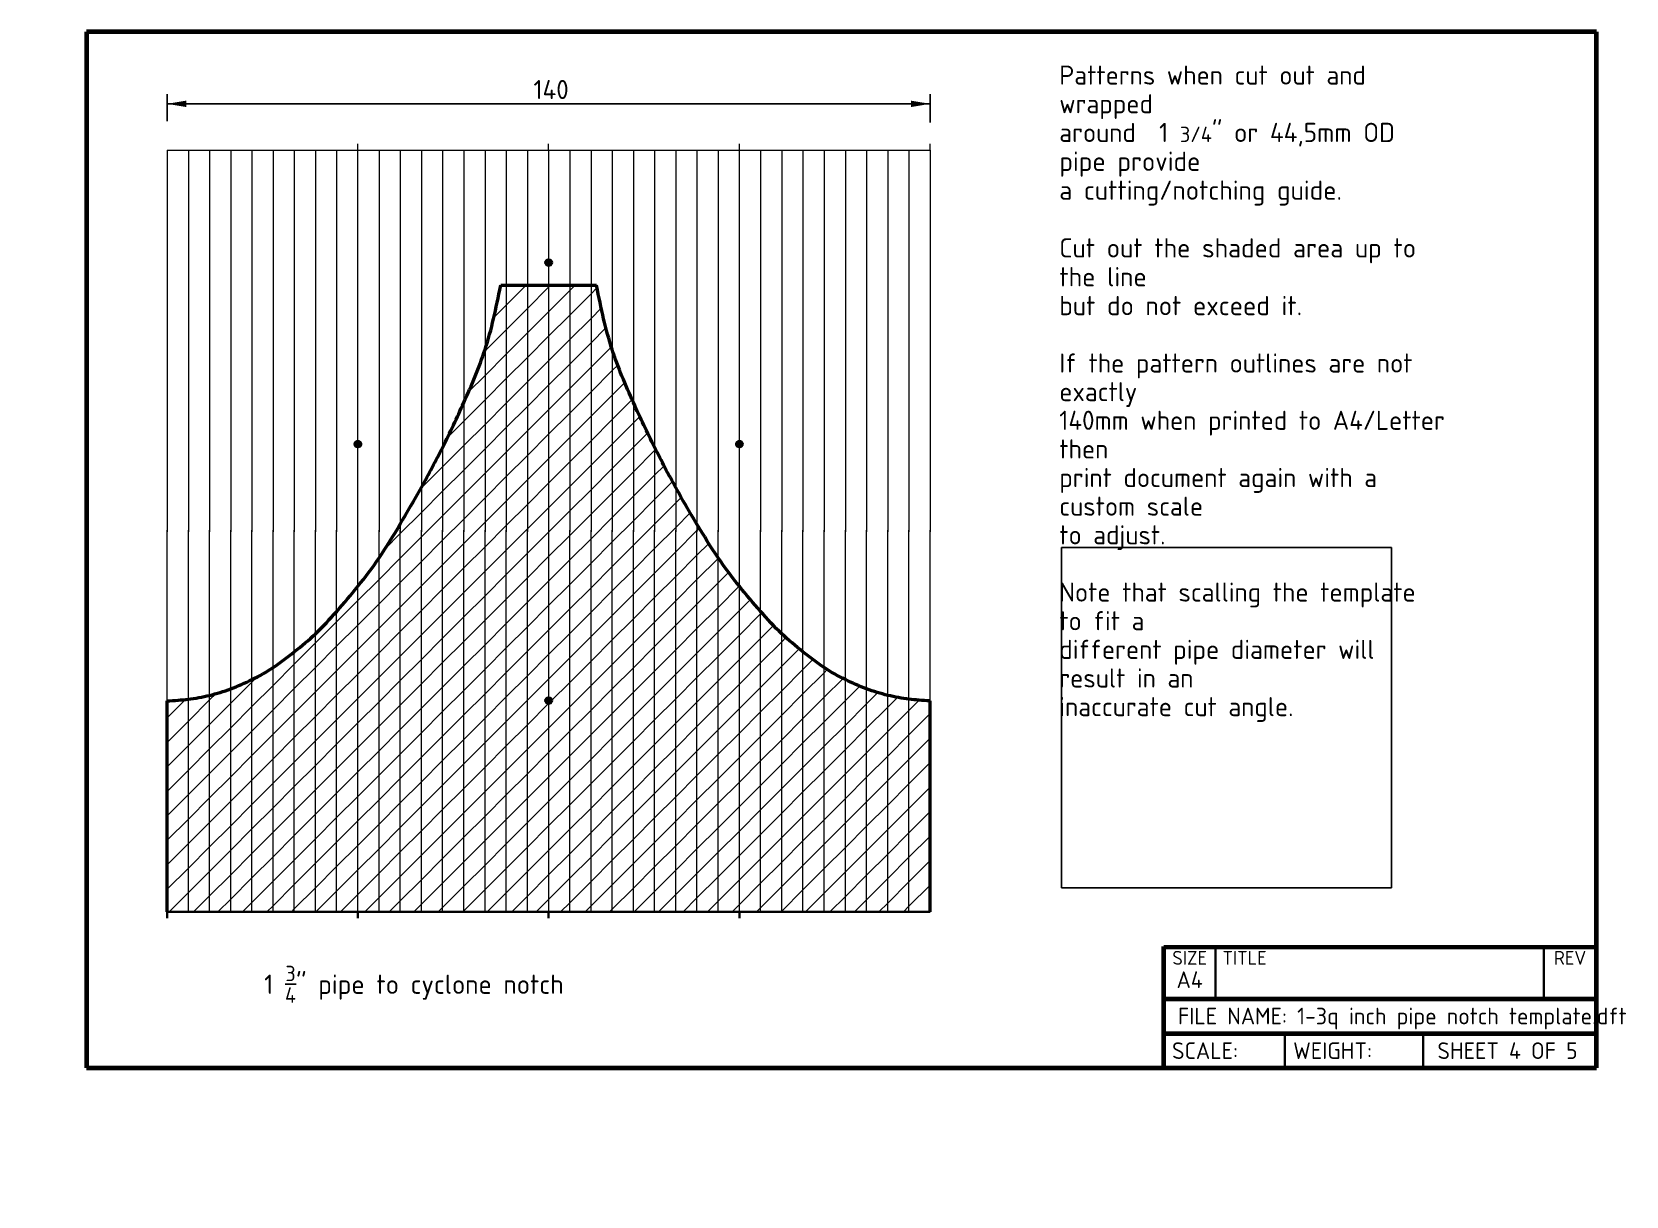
# Model space of a CAD drawing. Header units: millimetres. Extents: x 0 to 292, y -13 to 200.
import ezdxf
from ezdxf import colors
from ezdxf.entities.mleader import LeaderData, LeaderLine
from ezdxf.enums import TextEntityAlignment as Align
from ezdxf.math import Vec2, Vec3

# ---------------------------------------------------------------- set-up
doc = ezdxf.new("R2010")
doc.units = ezdxf.units.MM
doc.layers.add('Default', color=7, linetype='Continuous')
doc.styles.add('SEACAD_Solid_Edge_ISO', font='seiso.ttf')
doc.dimstyles.new('ISO_(mm)', dxfattribs={"dimtxt": 3.5, "dimasz": 3.5, "dimexe": 1.75, "dimexo": 0, "dimgap": 0.875, "dimtad": 1, "dimdec": 0, "dimtxsty": 'SEACAD_Solid_Edge_ISO', "dimblk1": '_SE_FILLED', "dimblk2": '_SE_FILLED', "dimsah": 1, "dimcen": 1.75, "dimadec": 0, "dimazin": 0, "dimtfac": 0.5, "dimtmove": 0, "dimatfit": 3, "dimfxl": 1, "dimarcsym": 0})
picture_1 = doc.add_image_def('image1.bmp', size_in_pixel=(446, 460))

# ---------------------------------------------------------------- blocks, each defined once
blk = doc.blocks.new('DMBLK5')
at = {"layer": 'Default', "linetype": 'Continuous', "lineweight": 25}
for points in [[(28.31, 187.39), (24.81, 186.81), (28.31, 186.22)], [(161.28, 187.39), (161.28, 186.22), (164.78, 186.81)]]:
    blk.add_hatch(color=7, dxfattribs=at).paths.add_polyline_path(points)
at = {"layer": 'Default', "color": 7, "linetype": 'Continuous', "lineweight": 25}
for p, q in [((24.81, 183.61), (24.81, 188.56)), ((164.78, 183.36), (164.78, 188.56)), ((24.81, 186.81), (164.78, 186.81))]:
    blk.add_line(p, q, dxfattribs=at)
at = {"layer": 'Default', "color": 7, "linetype": 'Continuous', "lineweight": 25, "style": 'SEACAD_Solid_Edge_ISO'}
blk.add_text('140', height=3.5, dxfattribs=at).set_placement((92.01, 191.18), align=Align.TOP_LEFT)
blk = doc.blocks.new('_SE_FILLED')
at = {"color": 0}
blk.add_line((0, 0), (-1, 0), dxfattribs=at)
blk.add_solid([(0, 0), (-1, -0.1665), (-1, 0.1665), (0, 0)], dxfattribs=at)
blk = doc.blocks.new('_DOT')
at = {"color": 0, "linetype": 'ByBlock', "lineweight": -2}
blk.add_line((-0.5, 0), (-1, 0), dxfattribs=at)
at = {"color": 0, "linetype": 'ByBlock', "const_width": 0.5}
blk.add_lwpolyline([(-0.25, 0, 1), (0.25, 0, 1)], format="xyb", close=True, dxfattribs=at)

msp = doc.modelspace()

# ---------------------------------------------------------------- hatches: boundary and pattern name
at = {"layer": 'Default', "linetype": 'Continuous', "lineweight": 5}
h = msp.add_hatch(color=7, dxfattribs=at)
edge = h.paths.add_edge_path()
edge.add_ellipse((94.79, 157.7), major_axis=(0.5, 0), ratio=1, start_angle=0, end_angle=360)
h = msp.add_hatch(color=7, dxfattribs=at)
edge = h.paths.add_edge_path()
edge.add_ellipse((94.79, 157.7), major_axis=(0.5, 0), ratio=1, start_angle=0, end_angle=360)
h = msp.add_hatch(dxfattribs=at)
h.set_pattern_fill('LINE', angle=45, style=0)
edge = h.paths.add_edge_path()
edge.add_line((83.13, 108.31), (83.13, 38.63))
edge.add_line((83.13, 38.63), (87.02, 38.63))
edge.add_line((87.02, 38.63), (87.02, 108.31))
edge.add_line((87.02, 108.31), (87.02, 108.63))
edge.add_line((87.02, 108.63), (87.02, 153.53))
edge.add_line((87.02, 153.53), (86.02, 153.53))
edge.add_spline(control_points=[(86.02, 153.53), (85.12, 149.17), (84.36, 145.48), (83.13, 141.73)], knot_values=[0.883013, 0.883013, 0.883013, 0.883013, 1, 1, 1, 1], degree=3, periodic=0)
edge.add_line((83.13, 141.73), (83.13, 108.63))
edge.add_line((83.13, 108.63), (83.13, 108.31))
h = msp.add_hatch(dxfattribs=at)
h.set_pattern_fill('LINE', angle=45, style=0)
h.paths.add_polyline_path([(90.91, 38.63), (90.91, 108.31), (90.91, 108.63), (90.91, 153.53), (87.02, 153.53), (87.02, 108.63), (87.02, 108.31), (87.02, 38.63)])
h = msp.add_hatch(dxfattribs=at)
h.set_pattern_fill('LINE', angle=45, style=0)
edge = h.paths.add_edge_path()
edge.add_line((94.79, 38.63), (94.79, 76.88))
edge.add_arc((94.79, 77.38), 0.5, 89.9998, 270.0002, ccw=False)
edge.add_line((94.79, 77.88), (94.79, 153.53))
edge.add_line((94.79, 153.53), (90.91, 153.53))
edge.add_line((90.91, 153.53), (90.91, 108.63))
edge.add_line((90.91, 108.63), (90.91, 108.31))
edge.add_line((90.91, 108.31), (90.91, 38.63))
edge.add_line((90.91, 38.63), (94.79, 38.63))
h = msp.add_hatch(dxfattribs=at)
h.set_pattern_fill('LINE', angle=45, style=0)
edge = h.paths.add_edge_path()
edge.add_line((98.68, 38.63), (98.68, 108.31))
edge.add_line((98.68, 108.31), (98.68, 108.63))
edge.add_line((98.68, 108.63), (98.68, 153.53))
edge.add_line((98.68, 153.53), (94.79, 153.53))
edge.add_line((94.79, 153.53), (94.79, 77.88))
edge.add_arc((94.79, 77.38), 0.5, 0, 89.9998, ccw=False)
edge.add_arc((94.79, 77.38), 0.5, 270.0002, 360, ccw=False)
edge.add_line((94.79, 76.88), (94.79, 38.63))
edge.add_line((94.79, 38.63), (98.68, 38.63))
h = msp.add_hatch(dxfattribs=at)
h.set_pattern_fill('LINE', angle=45, style=0)
h.paths.add_polyline_path([(102.57, 38.63), (102.57, 108.31), (102.57, 108.63), (102.57, 153.53), (98.68, 153.53), (98.68, 108.63), (98.68, 108.31), (98.68, 38.63)])
h = msp.add_hatch(dxfattribs=at)
h.set_pattern_fill('LINE', angle=45, style=0)
edge = h.paths.add_edge_path()
edge.add_line((106.46, 38.63), (106.46, 108.31))
edge.add_line((106.46, 108.31), (106.46, 108.63))
edge.add_line((106.46, 108.63), (106.46, 141.73))
edge.add_spline(control_points=[(106.46, 141.73), (105.23, 145.48), (104.46, 149.17), (103.57, 153.53)], knot_values=[0.883013, 0.883013, 0.883013, 0.883013, 1, 1, 1, 1], degree=3, periodic=0)
edge.add_line((103.57, 153.53), (102.57, 153.53))
edge.add_line((102.57, 153.53), (102.57, 108.63))
edge.add_line((102.57, 108.63), (102.57, 108.31))
edge.add_line((102.57, 108.31), (102.57, 38.63))
edge.add_line((102.57, 38.63), (106.46, 38.63))
h = msp.add_hatch(dxfattribs=at)
h.set_pattern_fill('LINE', angle=45, style=0)
edge = h.paths.add_edge_path()
edge.add_line((79.24, 108.31), (79.24, 38.63))
edge.add_line((79.24, 38.63), (83.13, 38.63))
edge.add_line((83.13, 38.63), (83.13, 108.31))
edge.add_line((83.13, 108.31), (83.13, 108.63))
edge.add_line((83.13, 108.63), (83.13, 141.73))
edge.add_spline(control_points=[(83.13, 141.73), (82.08, 138.51), (80.68, 135.23), (79.24, 132.03)], knot_values=[0.782379, 0.782379, 0.782379, 0.782379, 0.883013, 0.883013, 0.883013, 0.883013], degree=3, periodic=0)
edge.add_line((79.24, 132.03), (79.24, 108.63))
edge.add_line((79.24, 108.63), (79.24, 108.31))
h = msp.add_hatch(dxfattribs=at)
h.set_pattern_fill('LINE', angle=45, style=0)
edge = h.paths.add_edge_path()
edge.add_line((110.35, 38.63), (110.35, 108.31))
edge.add_line((110.35, 108.31), (110.35, 108.63))
edge.add_line((110.35, 108.63), (110.35, 132.03))
edge.add_spline(control_points=[(110.35, 132.03), (108.91, 135.23), (107.51, 138.51), (106.46, 141.73)], knot_values=[0.782379, 0.782379, 0.782379, 0.782379, 0.883013, 0.883013, 0.883013, 0.883013], degree=3, periodic=0)
edge.add_line((106.46, 141.73), (106.46, 108.63))
edge.add_line((106.46, 108.63), (106.46, 108.31))
edge.add_line((106.46, 108.31), (106.46, 38.63))
edge.add_line((106.46, 38.63), (110.35, 38.63))
h = msp.add_hatch(dxfattribs=at)
h.set_pattern_fill('LINE', angle=45, style=0)
edge = h.paths.add_edge_path()
edge.add_line((79.24, 38.63), (79.24, 108.31))
edge.add_line((79.24, 108.31), (79.24, 108.63))
edge.add_line((79.24, 108.63), (79.24, 132.03))
edge.add_spline(control_points=[(79.24, 132.03), (77.99, 129.25), (76.7, 126.53), (75.35, 123.83)], knot_values=[0.694987, 0.694987, 0.694987, 0.694987, 0.782379, 0.782379, 0.782379, 0.782379], degree=3, periodic=0)
edge.add_line((75.35, 123.83), (75.35, 108.63))
edge.add_line((75.35, 108.63), (75.35, 108.31))
edge.add_line((75.35, 108.31), (75.35, 38.63))
edge.add_line((75.35, 38.63), (79.24, 38.63))
h = msp.add_hatch(dxfattribs=at)
h.set_pattern_fill('LINE', angle=45, style=0)
edge = h.paths.add_edge_path()
edge.add_line((114.23, 38.63), (114.23, 108.31))
edge.add_line((114.23, 108.31), (114.23, 108.63))
edge.add_line((114.23, 108.63), (114.23, 123.83))
edge.add_spline(control_points=[(114.23, 123.83), (112.89, 126.53), (111.6, 129.25), (110.35, 132.03)], knot_values=[0.694987, 0.694987, 0.694987, 0.694987, 0.782379, 0.782379, 0.782379, 0.782379], degree=3, periodic=0)
edge.add_line((110.35, 132.03), (110.35, 108.63))
edge.add_line((110.35, 108.63), (110.35, 108.31))
edge.add_line((110.35, 108.31), (110.35, 38.63))
edge.add_line((110.35, 38.63), (114.23, 38.63))
h = msp.add_hatch(color=7, dxfattribs=at)
edge = h.paths.add_edge_path()
edge.add_ellipse((59.8, 124.41), major_axis=(0.5, 0), ratio=1, start_angle=0, end_angle=360)
h = msp.add_hatch(color=7, dxfattribs=at)
edge = h.paths.add_edge_path()
edge.add_ellipse((59.8, 124.41), major_axis=(0.5, 0), ratio=1, start_angle=0, end_angle=360)
h = msp.add_hatch(dxfattribs=at)
h.set_pattern_fill('LINE', angle=45, style=0)
edge = h.paths.add_edge_path()
edge.add_line((71.47, 108.31), (71.47, 38.63))
edge.add_line((71.47, 38.63), (75.35, 38.63))
edge.add_line((75.35, 38.63), (75.35, 108.31))
edge.add_line((75.35, 108.31), (75.35, 108.63))
edge.add_line((75.35, 108.63), (75.35, 123.83))
edge.add_spline(control_points=[(75.35, 123.83), (74.11, 121.34), (72.82, 118.87), (71.47, 116.43)], knot_values=[0.614489, 0.614489, 0.614489, 0.614489, 0.694987, 0.694987, 0.694987, 0.694987], degree=3, periodic=0)
edge.add_line((71.47, 116.43), (71.47, 108.63))
edge.add_line((71.47, 108.63), (71.47, 108.31))
h = msp.add_hatch(dxfattribs=at)
h.set_pattern_fill('LINE', angle=45, style=0)
edge = h.paths.add_edge_path()
edge.add_line((118.12, 38.63), (118.12, 108.31))
edge.add_line((118.12, 108.31), (118.12, 108.63))
edge.add_line((118.12, 108.63), (118.12, 116.43))
edge.add_spline(control_points=[(118.12, 116.43), (116.77, 118.87), (115.48, 121.34), (114.23, 123.83)], knot_values=[0.614489, 0.614489, 0.614489, 0.614489, 0.694987, 0.694987, 0.694987, 0.694987], degree=3, periodic=0)
edge.add_line((114.23, 123.83), (114.23, 108.63))
edge.add_line((114.23, 108.63), (114.23, 108.31))
edge.add_line((114.23, 108.31), (114.23, 38.63))
edge.add_line((114.23, 38.63), (118.12, 38.63))
h = msp.add_hatch(color=7, dxfattribs=at)
edge = h.paths.add_edge_path()
edge.add_ellipse((129.79, 124.41), major_axis=(0.5, 0), ratio=1, start_angle=0, end_angle=360)
h = msp.add_hatch(color=7, dxfattribs=at)
edge = h.paths.add_edge_path()
edge.add_ellipse((129.79, 124.41), major_axis=(0.5, 0), ratio=1, start_angle=0, end_angle=360)
h = msp.add_hatch(dxfattribs=at)
h.set_pattern_fill('LINE', angle=45, style=0)
edge = h.paths.add_edge_path()
edge.add_line((71.47, 38.63), (71.47, 108.31))
edge.add_line((71.47, 108.31), (71.47, 108.63))
edge.add_line((71.47, 108.63), (71.47, 116.43))
edge.add_spline(control_points=[(71.47, 116.43), (70.21, 114.17), (68.9, 111.95), (67.58, 109.73)], knot_values=[0.539892, 0.539892, 0.539892, 0.539892, 0.614489, 0.614489, 0.614489, 0.614489], degree=3, periodic=0)
edge.add_line((67.58, 109.73), (67.58, 108.63))
edge.add_line((67.58, 108.63), (67.58, 108.31))
edge.add_line((67.58, 108.31), (67.58, 38.63))
edge.add_line((67.58, 38.63), (71.47, 38.63))
h = msp.add_hatch(dxfattribs=at)
h.set_pattern_fill('LINE', angle=45, style=0)
edge = h.paths.add_edge_path()
edge.add_line((122.01, 38.63), (122.01, 108.31))
edge.add_line((122.01, 108.31), (122.01, 108.63))
edge.add_line((122.01, 108.63), (122.01, 109.73))
edge.add_spline(control_points=[(122.01, 109.73), (120.69, 111.95), (119.38, 114.17), (118.12, 116.43)], knot_values=[0.539892, 0.539892, 0.539892, 0.539892, 0.614489, 0.614489, 0.614489, 0.614489], degree=3, periodic=0)
edge.add_line((118.12, 116.43), (118.12, 108.63))
edge.add_line((118.12, 108.63), (118.12, 108.31))
edge.add_line((118.12, 108.31), (118.12, 38.63))
edge.add_line((118.12, 38.63), (122.01, 38.63))
h = msp.add_hatch(dxfattribs=at)
h.set_pattern_fill('LINE', angle=45, style=0)
edge = h.paths.add_edge_path()
edge.add_line((67.58, 38.63), (67.58, 108.31))
edge.add_line((67.58, 108.31), (67.58, 108.63))
edge.add_line((67.58, 108.63), (67.58, 109.73))
edge.add_spline(control_points=[(67.58, 109.73), (66.33, 107.64), (65.07, 105.55), (63.69, 103.53)], knot_values=[0.469418, 0.469418, 0.469418, 0.469418, 0.539892, 0.539892, 0.539892, 0.539892], degree=3, periodic=0)
edge.add_line((63.69, 103.53), (63.69, 38.63))
edge.add_line((63.69, 38.63), (67.58, 38.63))
h = msp.add_hatch(dxfattribs=at)
h.set_pattern_fill('LINE', angle=45, style=0)
edge = h.paths.add_edge_path()
edge.add_line((125.9, 38.63), (125.9, 103.53))
edge.add_spline(control_points=[(125.9, 103.53), (124.52, 105.55), (123.26, 107.64), (122.01, 109.73)], knot_values=[0.469418, 0.469418, 0.469418, 0.469418, 0.539892, 0.539892, 0.539892, 0.539892], degree=3, periodic=0)
edge.add_line((122.01, 109.73), (122.01, 108.63))
edge.add_line((122.01, 108.63), (122.01, 108.31))
edge.add_line((122.01, 108.31), (122.01, 38.63))
edge.add_line((122.01, 38.63), (125.9, 38.63))
h = msp.add_hatch(dxfattribs=at)
h.set_pattern_fill('LINE', angle=45, style=0)
edge = h.paths.add_edge_path()
edge.add_line((63.69, 38.63), (63.69, 103.53))
edge.add_spline(control_points=[(63.69, 103.53), (62.47, 101.75), (61.16, 100.02), (59.8, 98.33)], knot_values=[0.406893, 0.406893, 0.406893, 0.406893, 0.469418, 0.469418, 0.469418, 0.469418], degree=3, periodic=0)
edge.add_line((59.8, 98.33), (59.8, 38.63))
edge.add_line((59.8, 38.63), (63.69, 38.63))
h = msp.add_hatch(dxfattribs=at)
h.set_pattern_fill('LINE', angle=45, style=0)
edge = h.paths.add_edge_path()
edge.add_line((129.79, 38.63), (129.79, 98.33))
edge.add_spline(control_points=[(129.79, 98.33), (128.43, 100.02), (127.12, 101.75), (125.9, 103.53)], knot_values=[0.406893, 0.406893, 0.406893, 0.406893, 0.469418, 0.469418, 0.469418, 0.469418], degree=3, periodic=0)
edge.add_line((125.9, 103.53), (125.9, 38.63))
edge.add_line((125.9, 38.63), (129.79, 38.63))
h = msp.add_hatch(dxfattribs=at)
h.set_pattern_fill('LINE', angle=45, style=0)
edge = h.paths.add_edge_path()
edge.add_line((55.91, 93.73), (55.91, 38.63))
edge.add_line((55.91, 38.63), (59.8, 38.63))
edge.add_line((59.8, 38.63), (59.8, 98.33))
edge.add_spline(control_points=[(59.8, 98.33), (58.54, 96.77), (57.24, 95.24), (55.91, 93.73)], knot_values=[0.348893, 0.348893, 0.348893, 0.348893, 0.406893, 0.406893, 0.406893, 0.406893], degree=3, periodic=0)
h = msp.add_hatch(dxfattribs=at)
h.set_pattern_fill('LINE', angle=45, style=0)
edge = h.paths.add_edge_path()
edge.add_line((133.67, 38.63), (133.67, 93.73))
edge.add_spline(control_points=[(133.67, 93.73), (132.35, 95.24), (131.05, 96.77), (129.79, 98.33)], knot_values=[0.348893, 0.348893, 0.348893, 0.348893, 0.406893, 0.406893, 0.406893, 0.406893], degree=3, periodic=0)
edge.add_line((129.79, 98.33), (129.79, 38.63))
edge.add_line((129.79, 38.63), (133.67, 38.63))
h = msp.add_hatch(dxfattribs=at)
h.set_pattern_fill('LINE', angle=45, style=0)
edge = h.paths.add_edge_path()
edge.add_line((52.03, 89.63), (52.03, 38.63))
edge.add_line((52.03, 38.63), (55.91, 38.63))
edge.add_line((55.91, 38.63), (55.91, 93.73))
edge.add_spline(control_points=[(55.91, 93.73), (54.67, 92.32), (53.4, 90.92), (52.03, 89.63)], knot_values=[0.29448, 0.29448, 0.29448, 0.29448, 0.348893, 0.348893, 0.348893, 0.348893], degree=3, periodic=0)
h = msp.add_hatch(dxfattribs=at)
h.set_pattern_fill('LINE', angle=45, style=0)
edge = h.paths.add_edge_path()
edge.add_line((137.56, 38.63), (137.56, 89.63))
edge.add_spline(control_points=[(137.56, 89.63), (136.19, 90.92), (134.92, 92.32), (133.67, 93.73)], knot_values=[0.29448, 0.29448, 0.29448, 0.29448, 0.348893, 0.348893, 0.348893, 0.348893], degree=3, periodic=0)
edge.add_line((133.67, 93.73), (133.67, 38.63))
edge.add_line((133.67, 38.63), (137.56, 38.63))
h = msp.add_hatch(dxfattribs=at)
h.set_pattern_fill('LINE', angle=45, style=0)
edge = h.paths.add_edge_path()
edge.add_line((52.03, 38.63), (52.03, 89.63))
edge.add_spline(control_points=[(52.03, 89.63), (50.79, 88.47), (49.47, 87.4), (48.14, 86.33)], knot_values=[0.245371, 0.245371, 0.245371, 0.245371, 0.29448, 0.29448, 0.29448, 0.29448], degree=3, periodic=0)
edge.add_line((48.14, 86.33), (48.14, 38.63))
edge.add_line((48.14, 38.63), (52.03, 38.63))
h = msp.add_hatch(dxfattribs=at)
h.set_pattern_fill('LINE', angle=45, style=0)
edge = h.paths.add_edge_path()
edge.add_line((141.45, 38.63), (141.45, 86.33))
edge.add_spline(control_points=[(141.45, 86.33), (140.12, 87.4), (138.8, 88.47), (137.56, 89.63)], knot_values=[0.245371, 0.245371, 0.245371, 0.245371, 0.29448, 0.29448, 0.29448, 0.29448], degree=3, periodic=0)
edge.add_line((137.56, 89.63), (137.56, 38.63))
edge.add_line((137.56, 38.63), (141.45, 38.63))
h = msp.add_hatch(dxfattribs=at)
h.set_pattern_fill('LINE', angle=45, style=0)
edge = h.paths.add_edge_path()
edge.add_line((48.14, 38.63), (48.14, 86.33))
edge.add_spline(control_points=[(48.14, 86.33), (46.87, 85.32), (45.6, 84.32), (44.25, 83.43)], knot_values=[0.198662, 0.198662, 0.198662, 0.198662, 0.245371, 0.245371, 0.245371, 0.245371], degree=3, periodic=0)
edge.add_line((44.25, 83.43), (44.25, 38.63))
edge.add_line((44.25, 38.63), (48.14, 38.63))
h = msp.add_hatch(dxfattribs=at)
h.set_pattern_fill('LINE', angle=45, style=0)
edge = h.paths.add_edge_path()
edge.add_line((145.34, 38.63), (145.34, 83.43))
edge.add_spline(control_points=[(145.34, 83.43), (143.99, 84.32), (142.72, 85.32), (141.45, 86.33)], knot_values=[0.198662, 0.198662, 0.198662, 0.198662, 0.245371, 0.245371, 0.245371, 0.245371], degree=3, periodic=0)
edge.add_line((141.45, 86.33), (141.45, 38.63))
edge.add_line((141.45, 38.63), (145.34, 38.63))
h = msp.add_hatch(dxfattribs=at)
h.set_pattern_fill('LINE', angle=45, style=0)
edge = h.paths.add_edge_path()
edge.add_line((44.25, 38.63), (44.25, 83.43))
edge.add_spline(control_points=[(44.25, 83.43), (43.01, 82.61), (41.7, 81.89), (40.36, 81.23)], knot_values=[0.155643, 0.155643, 0.155643, 0.155643, 0.198662, 0.198662, 0.198662, 0.198662], degree=3, periodic=0)
edge.add_line((40.36, 81.23), (40.36, 38.63))
edge.add_line((40.36, 38.63), (44.25, 38.63))
h = msp.add_hatch(dxfattribs=at)
h.set_pattern_fill('LINE', angle=45, style=0)
edge = h.paths.add_edge_path()
edge.add_line((149.23, 38.63), (149.23, 81.23))
edge.add_spline(control_points=[(149.23, 81.23), (147.89, 81.89), (146.58, 82.61), (145.34, 83.43)], knot_values=[0.155643, 0.155643, 0.155643, 0.155643, 0.198662, 0.198662, 0.198662, 0.198662], degree=3, periodic=0)
edge.add_line((145.34, 83.43), (145.34, 38.63))
edge.add_line((145.34, 38.63), (149.23, 38.63))
h = msp.add_hatch(dxfattribs=at)
h.set_pattern_fill('LINE', angle=45, style=0)
edge = h.paths.add_edge_path()
edge.add_line((36.47, 38.63), (36.47, 79.53))
edge.add_spline(control_points=[(36.47, 79.53), (35.21, 79.06), (33.92, 78.65), (32.59, 78.33)], knot_values=[0.075595, 0.075595, 0.075595, 0.075595, 0.114779, 0.114779, 0.114779, 0.114779], degree=3, periodic=0)
edge.add_line((32.59, 78.33), (32.59, 38.63))
edge.add_line((32.59, 38.63), (36.47, 38.63))
h = msp.add_hatch(dxfattribs=at)
h.set_pattern_fill('LINE', angle=45, style=0)
edge = h.paths.add_edge_path()
edge.add_line((40.36, 38.63), (40.36, 81.23))
edge.add_spline(control_points=[(40.36, 81.23), (39.09, 80.6), (37.8, 80.03), (36.47, 79.53)], knot_values=[0.114779, 0.114779, 0.114779, 0.114779, 0.155643, 0.155643, 0.155643, 0.155643], degree=3, periodic=0)
edge.add_line((36.47, 79.53), (36.47, 38.63))
edge.add_line((36.47, 38.63), (40.36, 38.63))
h = msp.add_hatch(dxfattribs=at)
h.set_pattern_fill('LINE', angle=45, style=0)
edge = h.paths.add_edge_path()
edge.add_line((153.11, 38.63), (153.11, 79.53))
edge.add_spline(control_points=[(153.11, 79.53), (151.79, 80.03), (150.5, 80.6), (149.23, 81.23)], knot_values=[0.114779, 0.114779, 0.114779, 0.114779, 0.155643, 0.155643, 0.155643, 0.155643], degree=3, periodic=0)
edge.add_line((149.23, 81.23), (149.23, 38.63))
edge.add_line((149.23, 38.63), (153.11, 38.63))
h = msp.add_hatch(dxfattribs=at)
h.set_pattern_fill('LINE', angle=45, style=0)
edge = h.paths.add_edge_path()
edge.add_line((157, 38.63), (157, 78.33))
edge.add_spline(control_points=[(157, 78.33), (155.67, 78.65), (154.38, 79.06), (153.11, 79.53)], knot_values=[0.075595, 0.075595, 0.075595, 0.075595, 0.114779, 0.114779, 0.114779, 0.114779], degree=3, periodic=0)
edge.add_line((153.11, 79.53), (153.11, 38.63))
edge.add_line((153.11, 38.63), (157, 38.63))
h = msp.add_hatch(dxfattribs=at)
h.set_pattern_fill('LINE', angle=45, style=0)
edge = h.paths.add_edge_path()
edge.add_line((28.7, 38.63), (28.7, 77.63))
edge.add_spline(control_points=[(28.7, 77.63), (27.44, 77.48), (26.24, 77.41), (24.81, 77.33)], knot_values=[0, 0, 0, 0, 0.037552, 0.037552, 0.037552, 0.037552], degree=3, periodic=0)
edge.add_line((24.81, 77.33), (24.81, 38.63))
edge.add_line((24.81, 38.63), (28.7, 38.63))
h = msp.add_hatch(dxfattribs=at)
h.set_pattern_fill('LINE', angle=45, style=0)
edge = h.paths.add_edge_path()
edge.add_line((32.59, 38.63), (32.59, 78.33))
edge.add_spline(control_points=[(32.59, 78.33), (31.3, 78.02), (29.97, 77.79), (28.7, 77.63)], knot_values=[0.037552, 0.037552, 0.037552, 0.037552, 0.075595, 0.075595, 0.075595, 0.075595], degree=3, periodic=0)
edge.add_line((28.7, 77.63), (28.7, 38.63))
edge.add_line((28.7, 38.63), (32.59, 38.63))
h = msp.add_hatch(color=7, dxfattribs=at)
edge = h.paths.add_edge_path()
edge.add_ellipse((94.79, 77.38), major_axis=(0.5, 0), ratio=1, start_angle=0, end_angle=360)
h = msp.add_hatch(dxfattribs=at)
h.set_pattern_fill('LINE', angle=45, style=0)
edge = h.paths.add_edge_path()
edge.add_line((160.89, 38.63), (160.89, 77.63))
edge.add_spline(control_points=[(160.89, 77.63), (159.62, 77.79), (158.29, 78.02), (157, 78.33)], knot_values=[0.037552, 0.037552, 0.037552, 0.037552, 0.075595, 0.075595, 0.075595, 0.075595], degree=3, periodic=0)
edge.add_line((157, 78.33), (157, 38.63))
edge.add_line((157, 38.63), (160.89, 38.63))
h = msp.add_hatch(dxfattribs=at)
h.set_pattern_fill('LINE', angle=45, style=0)
edge = h.paths.add_edge_path()
edge.add_line((164.78, 38.63), (164.78, 77.33))
edge.add_spline(control_points=[(164.78, 77.33), (163.35, 77.41), (162.15, 77.48), (160.89, 77.63)], knot_values=[0, 0, 0, 0, 0.037552, 0.037552, 0.037552, 0.037552], degree=3, periodic=0)
edge.add_line((160.89, 77.63), (160.89, 38.63))
edge.add_line((160.89, 38.63), (164.78, 38.63))

# ---------------------------------------------------------------- linework, layer by layer
at = {"layer": 'Default', "color": 7, "linetype": 'Continuous', "lineweight": 70}
for p, q in [((287, 200), (10, 200)), ((10, 200), (10, 10)), ((287, 10), (287, 200)), ((207.62, 10), (207.68, 32.26)), ((207.68, 32.16), (287, 32.22)), ((207.62, 22.7), (287, 22.7)), ((207.62, 16.35), (287, 16.35)), ((10, 10), (287, 10))]:
    msp.add_line(p, q, dxfattribs=at)
at = {"layer": 'Default', "color": 7, "linetype": 'Continuous', "lineweight": 9}
for p, q in [((59.8, 178.31), (59.8, 179.45)), ((94.79, 178.31), (94.79, 179.45)), ((129.79, 178.31), (129.79, 179.45)), ((129.79, 178.31), (129.79, 179.45)), ((164.78, 178.31), (164.78, 179.45)), ((24.81, 178.31), (24.81, 108.31)), ((24.81, 178.31), (164.78, 178.31)), ((28.7, 178.31), (28.7, 108.31)), ((32.59, 178.31), (32.59, 108.31)), ((36.47, 178.31), (36.47, 108.31)), ((40.36, 178.31), (40.36, 108.31)), ((44.25, 178.31), (44.25, 108.31)), ((48.14, 178.31), (48.14, 108.31)), ((52.03, 178.31), (52.03, 108.31)), ((55.91, 178.31), (55.91, 108.31)), ((59.8, 38.63), (59.8, 178.31)), ((63.69, 178.31), (63.69, 108.31)), ((67.58, 178.31), (67.58, 108.31)), ((71.47, 178.31), (71.47, 108.31)), ((75.35, 178.31), (75.35, 108.31)), ((79.24, 178.31), (79.24, 108.31)), ((83.13, 178.31), (83.13, 108.31)), ((87.02, 178.31), (87.02, 108.31)), ((90.91, 178.31), (90.91, 108.31)), ((94.79, 178.31), (94.79, 38.63)), ((98.68, 178.31), (98.68, 108.31)), ((102.57, 178.31), (102.57, 108.31)), ((106.46, 178.31), (106.46, 108.31)), ((110.35, 178.31), (110.35, 108.31)), ((114.23, 178.31), (114.23, 108.31)), ((118.12, 178.31), (118.12, 108.31)), ((122.01, 178.31), (122.01, 108.31)), ((125.9, 178.31), (125.9, 108.31)), ((129.79, 38.63), (129.79, 178.31)), ((133.67, 178.31), (133.67, 108.31)), ((137.56, 178.31), (137.56, 108.31)), ((141.45, 178.31), (141.45, 108.31)), ((145.34, 178.31), (145.34, 108.31)), ((149.23, 178.31), (149.23, 108.31)), ((153.11, 178.31), (153.11, 108.31)), ((157, 178.31), (157, 108.31)), ((160.89, 178.31), (160.89, 108.31)), ((164.78, 178.31), (164.78, 108.31)), ((24.81, 38.63), (24.81, 108.63)), ((28.7, 38.63), (28.7, 108.63)), ((32.59, 38.63), (32.59, 108.63)), ((36.47, 38.63), (36.47, 108.63)), ((40.36, 38.63), (40.36, 108.63)), ((44.25, 38.63), (44.25, 108.63)), ((48.14, 38.63), (48.14, 108.63)), ((52.03, 38.63), (52.03, 108.63)), ((55.91, 38.63), (55.91, 108.63)), ((63.69, 38.63), (63.69, 108.63)), ((67.58, 38.63), (67.58, 108.63)), ((71.47, 38.63), (71.47, 108.63)), ((75.35, 38.63), (75.35, 108.63)), ((79.24, 38.63), (79.24, 108.63)), ((83.13, 38.63), (83.13, 108.63)), ((87.02, 38.63), (87.02, 108.63)), ((90.91, 38.63), (90.91, 108.63)), ((98.68, 38.63), (98.68, 108.63)), ((102.57, 38.63), (102.57, 108.63)), ((106.46, 38.63), (106.46, 108.63)), ((110.35, 38.63), (110.35, 108.63)), ((114.23, 38.63), (114.23, 108.63)), ((118.12, 38.63), (118.12, 108.63)), ((122.01, 38.63), (122.01, 108.63)), ((125.9, 38.63), (125.9, 108.63)), ((133.67, 38.63), (133.67, 108.63)), ((137.56, 38.63), (137.56, 108.63)), ((141.45, 38.63), (141.45, 108.63)), ((145.34, 38.63), (145.34, 108.63)), ((149.23, 38.63), (149.23, 108.63)), ((153.11, 38.63), (153.11, 108.63)), ((157, 38.63), (157, 108.63)), ((160.89, 38.63), (160.89, 108.63)), ((164.78, 38.63), (164.78, 108.63))]:
    msp.add_line(p, q, dxfattribs=at)
at = {"layer": 'Default', "color": 7, "linetype": 'Continuous', "lineweight": 50}
for p, q in [((86.02, 153.53), (94.79, 153.53)), ((94.79, 153.53), (103.57, 153.53)), ((24.81, 38.63), (24.81, 77.33)), ((164.78, 38.63), (164.78, 77.33))]:
    msp.add_line(p, q, dxfattribs=at)
at = {"layer": 'Default', "color": 7, "linetype": 'Continuous', "lineweight": 35}
for p, q in [((24.81, 38.63), (24.81, 37.49)), ((164.78, 38.63), (24.81, 38.63)), ((59.8, 38.63), (59.8, 37.49)), ((59.8, 38.63), (59.8, 37.49)), ((94.79, 38.63), (94.79, 37.49)), ((129.79, 38.63), (129.79, 37.49)), ((217.15, 22.7), (217.15, 32.1)), ((277.35, 22.7), (277.35, 32.1)), ((229.85, 10), (229.85, 16.35)), ((255.25, 10), (255.25, 16.35))]:
    msp.add_line(p, q, dxfattribs=at)
at = {"layer": 'Default', "color": 7, "linetype": 'Continuous', "lineweight": 50}
for centre in [(94.79, 157.7), (59.8, 124.41), (129.79, 124.41), (94.79, 77.38)]:
    msp.add_circle(centre, 0.5, dxfattribs=at)
for points in [[(24.81, 77.33), (26.24, 77.41), (28.66, 77.56), (32.66, 78.26), (36.55, 79.48), (40.46, 81.21), (44.43, 83.4), (48.21, 86.37), (52.25, 89.66), (56.02, 93.81), (59.95, 98.42), (63.95, 103.69), (67.66, 109.85), (71.62, 116.58), (75.52, 124.03), (79.47, 132.39), (83.7, 142.31), (85.12, 149.17), (86.02, 153.53)], [(164.78, 77.33), (163.35, 77.41), (160.93, 77.56), (156.93, 78.26), (153.04, 79.48), (149.13, 81.21), (145.16, 83.4), (141.38, 86.37), (137.34, 89.66), (133.57, 93.81), (129.64, 98.42), (125.64, 103.69), (121.92, 109.85), (117.97, 116.58), (114.07, 124.03), (110.11, 132.39), (105.89, 142.31), (104.46, 149.17), (103.57, 153.53)]]:
    msp.add_open_spline(points, degree=3, knots=[0, 0, 0, 0, 0.037552, 0.075595, 0.114779, 0.155643, 0.198662, 0.245371, 0.29448, 0.348893, 0.406893, 0.469418, 0.539892, 0.614489, 0.694987, 0.782379, 0.883013, 1, 1, 1, 1], dxfattribs=at)

# ---------------------------------------------------------------- texts
at = {"layer": 'Default', "insert": (188.47, 193.83), "char_height": 3.5, "width": 71.0886, "attachment_point": 1, "line_spacing_factor": 0.9}
msp.add_mtext('{\\fSolid Edge ISO|b0||i0||c0|p34;\\C7;\\H3.5;\\W1.;Patterns when cut out and wrapped \\P}{\\fSolid Edge ISO|b0||i0||c0|p34;\\C7;\\H3.5;\\W1.;around }{\\fSolid Edge ISO|b0||i0||c0|p34;\\C7;\\H3.527777778;\\W1.;\\T1.; 1 }{\\fSolid Edge ISO|b0||i0||c0|p34;\\C7;\\H2.822222222;\\W1.;\\T1.;3/4}{\\fSolid Edge ISO|b0||i0||c0|p34;\\C7;\\H3.527777778;\\W1.;\\T1.;" or 44,5mm OD pipe provide \\P}{\\fSolid Edge ISO|b0||i0||c0|p34;\\C7;\\H3.527777778;\\W1.;\\T1.;a cutting/notching guide.\\P}{\\fSolid Edge ISO|b0||i0||c0|p34;\\C7;\\H3.527777778;\\W1.;\\T1.;\\P}{\\fSolid Edge ISO|b0||i0||c0|p34;\\C7;\\H3.527777778;\\W1.;\\T1.;Cut out the shaded area up to the line \\P}{\\fSolid Edge ISO|b0||i0||c0|p34;\\C7;\\H3.527777778;\\W1.;\\T1.;but do not exceed it.\\P}{\\fSolid Edge ISO|b0||i0||c0|p34;\\C7;\\H3.5;\\W1.;\\P}{\\fSolid Edge ISO|b0||i0||c0|p34;\\C7;\\H3.5;\\W1.;If the pattern outlines are not exactly \\P}{\\fSolid Edge ISO|b0||i0||c0|p34;\\C7;\\H3.5;\\W1.;140mm when printed to A4/Letter then \\P}{\\fSolid Edge ISO|b0||i0||c0|p34;\\C7;\\H3.5;\\W1.;print document again with a custom scale \\P}{\\fSolid Edge ISO|b0||i0||c0|p34;\\C7;\\H3.5;\\W1.;to adjust.\\P}{\\fSolid Edge ISO|b0||i0||c0|p34;\\C7;\\H3.5;\\W1.;\\P}{\\fSolid Edge ISO|b0||i0||c0|p34;\\C7;\\H3.5;\\W1.;Note that scalling the template to fit a \\P}{\\fSolid Edge ISO|b0||i0||c0|p34;\\C7;\\H3.5;\\W1.;different pipe diameter will result in an \\P}{\\fSolid Edge ISO|b0||i0||c0|p34;\\C7;\\H3.5;\\W1.;inaccurate cut angle.}', dxfattribs=at)
at = {"layer": 'Default'}
for s, insert, char_height, width, attachment_point in [('{\\fSolid Edge ISO|b0||i0||c0|p34;\\C7;\\H2.54;\\W1.;SIZE}', (212.39, 31.47), 2.54, 9.525, 2), ('{\\fSolid Edge ISO|b0||i0||c0|p34;\\C7;\\H2.54;\\W1.;TITLE}', (218.42, 31.47), 2.54, 58.928, 1), ('{\\fSolid Edge ISO|b0||i0||c0|p34;\\C7;\\H2.54;\\W1.;REV}', (282.17, 31.47), 2.54, 9.652, 2), ('\\A1;{\\fSolid Edge ISO|b0||i0||c0|p34;\\C7;\\H3.527777778;\\W1.;\\T1.;1 }{\\fSolid Edge ISO|b0||i0||c0|p34;\\C7;\\H2.822222222;\\W1.;\\S3/4;}{\\fSolid Edge ISO|b0||i0||c0|p34;\\C7;\\H3.527777778;\\W1.;\\T1.;" pipe to cyclone notch}', (42.61, 28.74), 3.52778, 110.4155, 1), ('{\\fSolid Edge ISO|b1||i0||c0|p34;\\C7;\\H3.048;\\W1.;A4}', (212.39, 26.19), 3.048, 9.525, 5), ('{\\fSolid Edge ISO|b0||i0||c0|p34;\\C7;\\H3.048;\\W1.;SCALE:}', (209.15, 13.18), 3.048, 20.701, 4), ('{\\fSolid Edge ISO|b0||i0||c0|p34;\\C7;\\H3.048;\\W1.;WEIGHT:}', (231.37, 13.18), 3.048, 23.876, 4)]:
    msp.add_mtext(s, dxfattribs=dict(at, insert=insert, char_height=char_height, width=width, attachment_point=attachment_point))

# ---------------------------------------------------------------- dimensions: what is measured, and where the dimension line sits
at = {"layer": 'Default', "color": 7, "linetype": 'Continuous', "lineweight": 25}
dim = msp.add_linear_dim(base=(24.81, 186.81), p1=(24.81, 178.31), p2=(164.78, 178.31), angle=0, text='\\A1;<>', dimstyle='ISO_(mm)', dxfattribs=at)
dim.commit()
dim.dimension.update_dxf_attribs({"geometry": 'DMBLK5', "text_midpoint": (94.79, 186.81), "dimtype": 161})

# ---------------------------------------------------------------- pictures from other files: only their frames are drawn
image = msp.add_image(picture_1, insert=(188.85, 43.01), size_in_units=(60.55, 62.45))

# ---------------------------------------------------------------- leaders
ml = msp.add_multileader_mtext('Standard', dxfattribs=at)
ml.set_content('{\\pxsm0.9;\\fSolid Edge ISO|b0||i0||c0|p34;\\W1.;FILE NAME: 1-3q inch pipe notch template.dft\\P}', color=256)
ml.set_leader_properties()
ml.set_arrow_properties(name='DOT')
ml.build(insert=Vec2(0, 0))
ml.multileader.update_dxf_attribs({"leader_type": 0, "dogleg_length": 0, "arrow_head_size": 3.05})
ctx = ml.context
ctx.base_point, ctx.char_height, ctx.arrow_head_size, ctx.landing_gap_size = Vec3(208.22, 19.12), 3.048, 3.05, 1.07
notes = []
notes.append((ctx, [(0, (0, 0, 0), (0, 0), (1, 0), 1, [])]))
ctx.mtext.insert = Vec3(210.22, 21.05)
ml = msp.add_multileader_mtext('Standard', dxfattribs=at)
ml.set_content('{\\pxsm0.9;\\fSolid Edge ISO|b0||i0||c0|p34;\\W1.;SHEET 4 OF 5\\P}', color=256)
ml.set_leader_properties()
ml.set_arrow_properties(name='DOT')
ml.build(insert=Vec2(0, 0))
ml.multileader.update_dxf_attribs({"leader_type": 0, "dogleg_length": 0, "arrow_head_size": 3.05})
ctx = ml.context
ctx.base_point, ctx.char_height, ctx.arrow_head_size, ctx.landing_gap_size = Vec3(255.84, 13.16), 3.048, 3.05, 1.07
notes.append((ctx, [(0, (0, 0, 0), (0, 0), (1, 0), 1, [])]))
ctx.mtext.insert = Vec3(257.84, 14.7)
for ctx, leaders in notes:
    for number, flags, end, landing, length, lines in leaders:
        leader = LeaderData()
        leader.index, (leader.has_last_leader_line, leader.has_dogleg_vector, leader.attachment_direction) = number, flags
        leader.last_leader_point, leader.dogleg_vector, leader.dogleg_length = Vec3(end), Vec3(landing), length
        for number, points, colour, breaks in lines:
            line = LeaderLine()
            line.index, line.vertices, line.color, line.breaks = number, Vec3.list(points), colors.encode_raw_color(colour), breaks
            leader.lines.append(line)
        ctx.leaders.append(leader)

doc.saveas('drawing.dxf')
